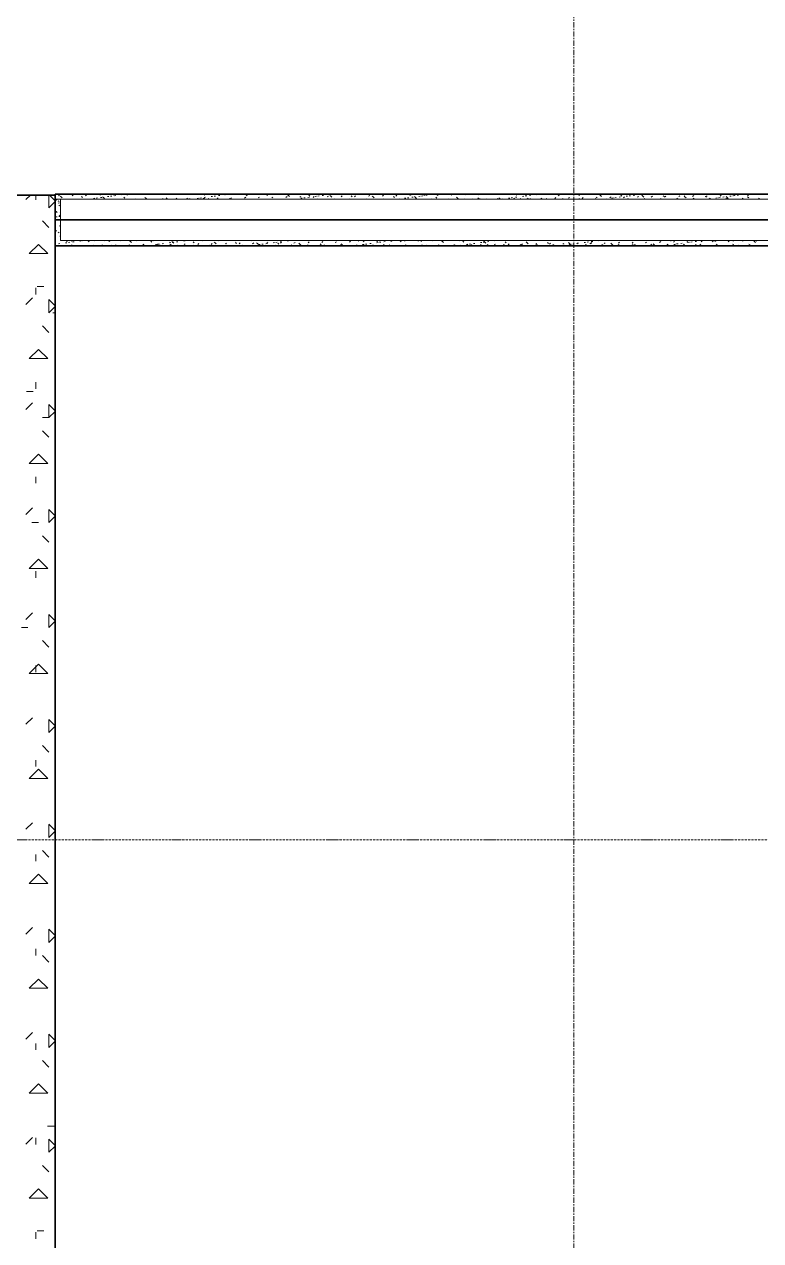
# Model space of a CAD drawing. Header units: millimetres. Extents: x -4948 to 42228, y -4856 to 69378.
# Drawn here: x 4179 to 5961, y 17122 to 20065 of the extents above; entities that cross this region are included whole.
import ezdxf

# ---------------------------------------------------------------- set-up
doc = ezdxf.new("R2010")
doc.units = ezdxf.units.MM
for name, pattern in [('Линия сетки', [22.225, 12.7, -3.175, 3.175, -3.175]), ('Штрих 2 х 1 мм', [3, 2, -1]), ('Штрихпунктир 5 х 1_5 мм', [8, 5, -1.5, 0, -1.5])]:
    doc.linetypes.add(name, pattern=pattern)
for name, color, linetype, lineweight in [('A-DETL', 90, 'Continuous', 9), ('A-WALL', 113, 'Continuous', 13), ('A-WALL-PATT', 111, 'Continuous', 13), ('I-WALL', 2, 'Continuous', 13), ('S-GRID', 1, 'Continuous', 30)]:
    doc.layers.add(name, color=color, linetype=linetype, lineweight=lineweight)

# ---------------------------------------------------------------- blocks, each defined once
blk = doc.blocks.new('27ELB-RD-AR-0000-BIM_rvt-1-1 этаж отм_ _0_000 лотки')
at = {"layer": 'A-DETL', "color": 252, "lineweight": 35}
blk.add_line((4253.9, 19592.1), (10208.9, 19592.1), dxfattribs=at)
at = {"layer": 'A-DETL', "color": 252, "linetype": 'Штрих 2 х 1 мм'}
blk.add_line((27308.9, 19592.1), (4253.9, 19592.1), dxfattribs=at)
at = {"layer": 'A-WALL', "color": 252, "lineweight": 9}
for p, q in [((4253.9, 19642.1), (4266.4, 19642.1)), ((4253.9, 19642.1), (4266.4, 19642.1)), ((4266.4, 19642.1), (7708.9, 19642.1)), ((4266.4, 19642.1), (4266.4, 19542.1)), ((4266.4, 19542.1), (7708.9, 19542.1))]:
    blk.add_line(p, q, dxfattribs=at)
at = {"layer": 'A-WALL-PATT', "color": 252, "linetype": 'Continuous', "lineweight": 9}
for p, q in [((4183.1, 19641.3), (4193.8, 19652.1)), ((4206.9, 19640.5), (4206.9, 19652.1)), ((4238.6, 19621.5), (4238.6, 19652.1)), ((4238.6, 19621.5), (4253.9, 19636.7)), ((4253.9, 19638), (4239.8, 19652.1)), ((4255.2, 19641.5), (4258.1, 19639.7)), ((4260.6, 19638.1), (4263.4, 19636.3)), ((4261.5, 19650.3), (4264.2, 19652.3)), ((4265.6, 19649.7), (4267.9, 19647.6)), ((4267.9, 19647.6), (4267.9, 19647.6)), ((4267.9, 19647.6), (4270.4, 19645.3)), ((4294.8, 19650.7), (4297.4, 19652.7)), ((4317.1, 19648.6), (4319.6, 19646.3)), ((4327.3, 19650.5), (4329.9, 19652.6)), ((4332.3, 19642.1), (4332.6, 19642.1)), ((4346.3, 19643.9), (4349.6, 19644.4)), ((4353.1, 19644.8), (4356.4, 19645.3)), ((4361.6, 19651.8), (4364.2, 19653.8)), ((4363.4, 19646.2), (4366.8, 19646.6)), ((4368, 19648.2), (4370.3, 19646)), ((4370.3, 19646), (4370.3, 19646)), ((4370.3, 19646), (4372.8, 19643.7)), ((4380.4, 19648.4), (4383.8, 19648.9)), ((4387.3, 19649.3), (4390.6, 19649.8)), ((4394.8, 19652.2), (4397.5, 19654.2)), ((4397.6, 19650.7), (4400.9, 19651.1)), ((4414.3, 19642.1), (4414.6, 19642.3)), ((4414.6, 19652.9), (4417.9, 19653.4)), ((4419.5, 19647), (4422, 19644.8)), ((4421.5, 19653.8), (4424.8, 19654.3)), ((4427.3, 19652), (4430, 19654.1)), ((4447, 19642.1), (4447.9, 19642.8)), ((4461.6, 19653.3), (4463.3, 19654.6)), ((4470.3, 19646.6), (4472.7, 19644.4)), ((4472.7, 19644.4), (4472.7, 19644.4)), ((4472.7, 19644.4), (4475.2, 19642.2)), ((4479.7, 19642.1), (4480.4, 19642.6)), ((4494.8, 19653.7), (4496, 19654.6)), ((4512, 19654.6), (4513.3, 19653.3)), ((4512.4, 19642.1), (4514.7, 19643.8)), ((4521.9, 19645.5), (4524.4, 19643.2)), ((4527.3, 19653.5), (4528.7, 19654.6)), ((4545.3, 19642.2), (4547.9, 19644.3)), ((4562.3, 19654.6), (4562.6, 19654.4)), ((4571.6, 19642.1), (4571.7, 19642.1)), ((4572.7, 19645), (4575.1, 19642.9)), ((4575.1, 19642.9), (4575.1, 19642.9)), ((4575.1, 19642.9), (4575.9, 19642.1)), ((4577.8, 19642.1), (4580.4, 19644.1)), ((4582, 19642.1), (4583.6, 19642.3)), ((4597.3, 19644.1), (4600.6, 19644.5)), ((4604.1, 19645), (4607.4, 19645.4)), ((4611.2, 19642.2), (4611.3, 19642.1)), ((4612, 19643.3), (4614.7, 19645.3)), ((4612.6, 19654.6), (4613.3, 19654)), ((4613.3, 19654), (4613.3, 19654)), ((4613.3, 19654), (4615.7, 19651.8)), ((4614.4, 19646.4), (4617.8, 19646.8)), ((4624.3, 19643.9), (4626.3, 19642.1)), ((4631.5, 19648.6), (4634.8, 19649)), ((4638.3, 19649.5), (4641.6, 19649.9)), ((4645.3, 19643.7), (4647.9, 19645.8)), ((4648.6, 19650.9), (4652, 19651.3)), ((4650.7, 19642.3), (4651, 19642.1)), ((4663, 19654.6), (4665, 19652.8)), ((4665.6, 19653.1), (4669, 19653.5)), ((4672.5, 19654), (4675.8, 19654.4)), ((4675.1, 19643.5), (4676.6, 19642.1)), ((4677.8, 19643.6), (4680.4, 19645.6)), ((4690.3, 19642.3), (4690.7, 19642.1)), ((4712.1, 19644.8), (4714.7, 19646.8)), ((4713.3, 19654.6), (4715.6, 19652.5)), ((4715.6, 19652.5), (4715.6, 19652.5)), ((4715.6, 19652.5), (4718.1, 19650.2)), ((4726.7, 19642.4), (4727, 19642.1)), ((4729.8, 19642.4), (4730.3, 19642.1)), ((4745.3, 19645.2), (4748, 19647.3)), ((4764.9, 19653.5), (4767.3, 19651.2)), ((4769.4, 19642.5), (4770, 19642.1)), ((4777.8, 19645.1), (4780.5, 19647.1)), ((4808.9, 19642.6), (4809.6, 19642.1)), ((4812.1, 19646.3), (4814.8, 19648.3)), ((4815.7, 19653.1), (4818, 19650.9)), ((4818, 19650.9), (4818, 19650.9)), ((4818, 19650.9), (4820.5, 19648.7)), ((4831.8, 19642.1), (4834.6, 19642.5)), ((4845.4, 19646.7), (4848, 19648.8)), ((4848.3, 19644.3), (4851.6, 19644.7)), ((4848.5, 19642.6), (4849.3, 19642.1)), ((4855.1, 19645.2), (4858.4, 19645.6)), ((4865.4, 19646.5), (4868.8, 19647)), ((4867.3, 19651.9), (4869.7, 19649.7)), ((4877.8, 19646.6), (4880.5, 19648.6)), ((4882.5, 19648.8), (4885.8, 19649.2)), ((4888, 19642.7), (4889, 19642.1)), ((4889.3, 19649.7), (4892.6, 19650.1)), ((4899.6, 19651), (4903, 19651.5)), ((4912.1, 19647.8), (4914.8, 19649.9)), ((4916.6, 19653.3), (4920, 19653.7)), ((4918.1, 19651.5), (4920.4, 19649.4)), ((4920.4, 19649.4), (4920.4, 19649.4)), ((4920.4, 19649.4), (4922.9, 19647.1)), ((4923.5, 19654.2), (4926.8, 19654.6)), ((4927.6, 19642.8), (4928.6, 19642.1)), ((4945.4, 19648.2), (4948, 19650.3)), ((4967.1, 19642.8), (4968.3, 19642.1)), ((4969.6, 19650.4), (4972.1, 19648.1)), ((4977.9, 19648.1), (4980.5, 19650.1)), ((5006.7, 19642.9), (5008, 19642.1)), ((5012.2, 19649.3), (5014.8, 19651.4)), ((5020.5, 19649.9), (5022.8, 19647.8)), ((5022.8, 19647.8), (5022.8, 19647.8)), ((5022.8, 19647.8), (5025.3, 19645.5)), ((5045.4, 19649.7), (5048.1, 19651.8)), ((5046.2, 19643), (5047.6, 19642.1)), ((5072, 19648.8), (5074.5, 19646.6)), ((5077.9, 19649.6), (5080.6, 19651.6)), ((5082.3, 19642.2), (5085.6, 19642.6)), ((5085.8, 19643.1), (5087.3, 19642.1)), ((5099.3, 19644.4), (5102.6, 19644.9)), ((5106.1, 19645.3), (5109.5, 19645.8)), ((5112.2, 19650.8), (5114.9, 19652.9)), ((5116.5, 19646.7), (5119.8, 19647.1)), ((5122.8, 19648.4), (5125.2, 19646.2)), ((5125.2, 19646.2), (5125.2, 19646.2)), ((5125.2, 19646.2), (5127.7, 19644)), ((5125.3, 19643.1), (5127, 19642.1)), ((5133.5, 19648.9), (5136.8, 19649.4)), ((5140.3, 19649.8), (5143.6, 19650.3)), ((5145.5, 19651.2), (5148.1, 19653.3)), ((5150.6, 19651.2), (5154, 19651.6)), ((5164.9, 19643.2), (5166.6, 19642.1)), ((5167.7, 19653.4), (5171, 19653.9)), ((5174.4, 19647.3), (5176.9, 19645)), ((5174.5, 19654.3), (5176.5, 19654.6)), ((5177.9, 19651.1), (5180.6, 19653.1)), ((5204.4, 19643.3), (5206.3, 19642.1)), ((5212.2, 19652.3), (5214.9, 19654.4)), ((5225.2, 19646.8), (5227.6, 19644.7)), ((5227.6, 19644.7), (5227.6, 19644.7)), ((5227.6, 19644.7), (5230, 19642.4)), ((5244, 19643.3), (5245.9, 19642.1)), ((5245.5, 19652.8), (5247.9, 19654.6)), ((5264.3, 19642.1), (5265.3, 19642.9)), ((5267.1, 19654.6), (5268.2, 19653.6)), ((5276.8, 19645.7), (5279.3, 19643.4)), ((5278, 19652.6), (5280.6, 19654.6)), ((5283.5, 19643.4), (5285.6, 19642.1)), ((5297, 19642.1), (5298.6, 19643.3)), ((5312.3, 19653.8), (5313.3, 19654.6)), ((5317.4, 19654.6), (5317.4, 19654.6)), ((5323.1, 19643.5), (5325.3, 19642.1)), ((5327.6, 19645.3), (5330, 19643.1)), ((5329.7, 19642.1), (5331.1, 19643.2)), ((5330, 19643.1), (5330, 19643.1)), ((5330, 19643.1), (5331.1, 19642.1)), ((5333.3, 19642.4), (5336.6, 19642.8)), ((5345.5, 19654.3), (5346, 19654.6)), ((5350.3, 19644.6), (5353.6, 19645)), ((5357.1, 19645.5), (5360.5, 19645.9)), ((5362.6, 19643.6), (5364.9, 19642.1)), ((5362.7, 19642.3), (5365.4, 19644.4)), ((5367.5, 19646.9), (5370.8, 19647.3)), ((5367.8, 19654.6), (5368.1, 19654.3)), ((5368.1, 19654.3), (5368.1, 19654.3)), ((5368.1, 19654.3), (5370.6, 19652)), ((5378, 19654.1), (5378.7, 19654.6)), ((5379.2, 19644.1), (5381.4, 19642.1)), ((5384.5, 19649.1), (5387.8, 19649.5)), ((5391.3, 19650), (5394.6, 19650.4)), ((5395.9, 19642.8), (5398.6, 19644.8)), ((5401.6, 19651.4), (5405, 19651.8)), ((5402.2, 19643.6), (5404.6, 19642.1)), ((5418.1, 19654.6), (5419.8, 19653)), ((5418.7, 19653.6), (5422, 19654)), ((5425.5, 19654.5), (5426.3, 19654.6)), ((5428.4, 19642.6), (5431.1, 19644.7)), ((5430, 19643.7), (5431.8, 19642.1)), ((5441.7, 19643.7), (5444.3, 19642.1)), ((5462.7, 19643.9), (5465.4, 19645.9)), ((5468.5, 19654.6), (5470.5, 19652.7)), ((5470.5, 19652.7), (5470.5, 19652.7)), ((5470.5, 19652.7), (5473, 19650.4)), ((5481.3, 19643.8), (5483.9, 19642.1)), ((5481.6, 19642.6), (5482.1, 19642.1)), ((5496, 19644.3), (5498.6, 19646.3)), ((5519.7, 19653.7), (5522.2, 19651.5)), ((5520.8, 19643.9), (5523.6, 19642.1)), ((5528.5, 19644.1), (5531.1, 19646.2)), ((5532.4, 19642.2), (5532.5, 19642.1)), ((5560.4, 19643.9), (5563.2, 19642.1)), ((5562.8, 19645.4), (5565.4, 19647.4)), ((5570.6, 19653.3), (5572.9, 19651.2)), ((5572.9, 19651.2), (5572.9, 19651.2)), ((5572.9, 19651.2), (5575.4, 19648.9)), ((5584.3, 19642.5), (5587.6, 19643)), ((5596, 19645.8), (5598.7, 19647.8)), ((5599.9, 19644), (5602.7, 19642.2)), ((5601.3, 19644.8), (5604.6, 19645.2)), ((5608.1, 19645.7), (5611.5, 19646.1)), ((5618.5, 19647), (5621.8, 19647.5)), ((5622.1, 19652.2), (5624.6, 19649.9)), ((5628.5, 19645.6), (5631.2, 19647.7)), ((5635.5, 19649.3), (5638.8, 19649.7)), ((5639.5, 19644.1), (5642.3, 19642.3)), ((5642.3, 19650.2), (5645.6, 19650.6)), ((5652.6, 19651.5), (5656, 19652)), ((5662.8, 19646.9), (5665.5, 19648.9)), ((5669.7, 19653.8), (5673, 19654.2)), ((5673, 19651.7), (5675.3, 19649.6)), ((5675.3, 19649.6), (5675.3, 19649.6)), ((5675.3, 19649.6), (5677.8, 19647.3)), ((5679, 19644.1), (5681.8, 19642.3)), ((5696, 19647.3), (5698.7, 19649.3)), ((5718.6, 19644.2), (5721.4, 19642.4)), ((5724.5, 19650.6), (5727, 19648.4)), ((5728.5, 19647.1), (5731.2, 19649.2)), ((5758.1, 19644.3), (5760.9, 19642.5)), ((5762.8, 19648.4), (5765.5, 19650.4)), ((5775.3, 19650.2), (5777.7, 19648)), ((5777.7, 19648), (5777.7, 19648)), ((5777.7, 19648), (5780.2, 19645.8)), ((5796.1, 19648.8), (5798.7, 19650.8)), ((5797.7, 19644.4), (5800.5, 19642.6)), ((5826.9, 19649.1), (5829.4, 19646.8)), ((5828.6, 19648.6), (5831.2, 19650.7)), ((5835.3, 19642.7), (5838.6, 19643.1)), ((5837.2, 19644.4), (5840, 19642.6)), ((5852.3, 19644.9), (5855.6, 19645.4)), ((5859.1, 19645.8), (5862.5, 19646.3)), ((5862.9, 19649.9), (5865.5, 19651.9)), ((5869.5, 19647.2), (5872.8, 19647.6)), ((5876.8, 19644.5), (5879.6, 19642.7)), ((5877.7, 19648.6), (5880.1, 19646.5)), ((5880.1, 19646.5), (5880.1, 19646.5)), ((5880.1, 19646.5), (5882.5, 19644.2)), ((5886.5, 19649.4), (5889.8, 19649.9)), ((5893.3, 19650.3), (5896.6, 19650.8)), ((5896.1, 19650.3), (5898.8, 19652.3)), ((5903.6, 19651.7), (5907, 19652.1)), ((5916.3, 19644.6), (5919.1, 19642.8)), ((5920.7, 19653.9), (5924, 19654.4)), ((5928.6, 19650.1), (5931.3, 19652.2)), ((5929.3, 19647.5), (5931.8, 19645.2)), ((5955.9, 19644.6), (5958.7, 19642.8)), ((4253.9, 19631.8), (4253.9, 19631.8)), ((4253.9, 19614.3), (4255.8, 19612.6)), ((4255.8, 19612.6), (4255.8, 19612.6)), ((4255.8, 19612.6), (4258.2, 19610.3)), ((4260.9, 19632.7), (4264.2, 19633.1)), ((4262.3, 19625.8), (4265, 19627.8)), ((4265.5, 19609.7), (4266.4, 19609.2)), ((4238.6, 19573.9), (4222.7, 19589.8)), ((4255.4, 19599.1), (4258.7, 19599.5)), ((4262.3, 19600), (4265.6, 19600.4)), ((4263.1, 19601.3), (4265.8, 19603.4)), ((4263.9, 19576.9), (4266.4, 19578.7)), ((4254.7, 19567.4), (4257.1, 19565.2)), ((4260.8, 19562.2), (4263.7, 19560.4)), ((4264.7, 19552.4), (4266.4, 19553.6)), ((4191, 19510.4), (4213.4, 19532.8)), ((4235.9, 19510.4), (4213.4, 19532.8)), ((4253.9, 19541.3), (4254.6, 19540.8)), ((4253.9, 19533.1), (4254.8, 19533.3)), ((4261.8, 19534.2), (4265.2, 19534.6)), ((4267.7, 19529.6), (4268.2, 19530)), ((4271.1, 19530.4), (4272.3, 19529.6)), ((4278.8, 19536.4), (4282.1, 19536.9)), ((4280.8, 19539.7), (4283.5, 19541.7)), ((4282.3, 19542.1), (4283.2, 19541.3)), ((4285.7, 19537.3), (4289, 19537.8)), ((4292.3, 19542.1), (4294.2, 19540.9)), ((4293.3, 19532), (4295.7, 19529.9)), ((4295.7, 19529.9), (4295.7, 19529.9)), ((4295.7, 19529.9), (4296, 19529.6)), ((4296, 19538.7), (4299.3, 19539.1)), ((4300.4, 19529.6), (4301.4, 19530.4)), ((4310.6, 19530.4), (4312, 19529.6)), ((4313, 19540.9), (4316.3, 19541.4)), ((4315.1, 19540.9), (4316.7, 19542.1)), ((4319.9, 19541.8), (4322, 19542.1)), ((4332, 19542.1), (4333.7, 19541)), ((4332.7, 19542.1), (4333.9, 19541)), ((4333.1, 19529.6), (4333.9, 19530.2)), ((4333.9, 19541), (4333.9, 19541)), ((4333.9, 19541), (4336.3, 19538.7)), ((4344.9, 19530.9), (4346.3, 19529.6)), ((4348.4, 19541.3), (4349.4, 19542.1)), ((4350.2, 19530.5), (4351.6, 19529.6)), ((4365.8, 19529.6), (4368.2, 19531.5)), ((4371.7, 19542.1), (4373.3, 19541.1)), ((4380.9, 19541.2), (4382.1, 19542.1)), ((4383.1, 19542), (4385.6, 19539.8)), ((4389.7, 19530.6), (4391.3, 19529.6)), ((4395.7, 19530.4), (4396.7, 19529.6)), ((4398.8, 19529.8), (4401.5, 19531.9)), ((4411.3, 19542.1), (4412.8, 19541.1)), ((4429.3, 19530.7), (4431, 19529.6)), ((4431.3, 19529.7), (4434, 19531.7)), ((4433.9, 19541.6), (4436.2, 19539.5)), ((4436.2, 19539.5), (4436.2, 19539.5)), ((4436.2, 19539.5), (4438.7, 19537.2)), ((4451, 19542.1), (4452.4, 19541.2)), ((4465.6, 19530.9), (4468.3, 19533)), ((4468.8, 19530.7), (4470.6, 19529.6)), ((4478.6, 19529.8), (4482, 19530.3)), ((4485.5, 19540.5), (4487.9, 19538.2)), ((4490.7, 19542.1), (4491.9, 19541.3)), ((4495.7, 19532.1), (4499, 19532.5)), ((4498.8, 19531.3), (4501.5, 19533.4)), ((4502.5, 19533), (4505.8, 19533.4)), ((4508.4, 19530.8), (4510.3, 19529.6)), ((4512.8, 19534.3), (4516.2, 19534.8)), ((4529.8, 19536.6), (4533.2, 19537)), ((4530.3, 19542.1), (4531.5, 19541.4)), ((4531.3, 19531.2), (4534, 19533.2)), ((4536.3, 19540), (4538.6, 19537.9)), ((4536.7, 19537.5), (4540, 19537.9)), ((4538.6, 19537.9), (4538.6, 19537.9)), ((4538.6, 19537.9), (4541.1, 19535.6)), ((4547, 19538.8), (4550.3, 19539.3)), ((4547.9, 19530.9), (4549.9, 19529.6)), ((4564, 19541.1), (4567.3, 19541.5)), ((4565.6, 19532.4), (4568.3, 19534.5)), ((4570, 19542.1), (4571, 19541.4)), ((4570.9, 19542), (4571.8, 19542.1)), ((4587.5, 19530.9), (4589.6, 19529.6)), ((4587.9, 19538.9), (4590.3, 19536.6)), ((4598.9, 19532.9), (4601.5, 19534.9)), ((4609.6, 19542.1), (4610.6, 19541.5)), ((4627, 19531), (4629.3, 19529.6)), ((4631.4, 19532.7), (4634, 19534.7)), ((4638.7, 19538.5), (4641, 19536.3)), ((4641, 19536.3), (4641, 19536.3)), ((4641, 19536.3), (4643.5, 19534.1)), ((4649.3, 19542.1), (4650.1, 19541.6)), ((4665.7, 19533.9), (4668.3, 19536)), ((4666.6, 19531.1), (4668.9, 19529.6)), ((4689, 19542.1), (4689.7, 19541.6)), ((4690.2, 19537.4), (4692.7, 19535.1)), ((4698.9, 19534.4), (4701.6, 19536.4)), ((4706.1, 19531.2), (4708.6, 19529.6)), ((4728.6, 19542.1), (4729.2, 19541.7)), ((4729.7, 19530), (4733, 19530.4)), ((4731.4, 19534.2), (4734.1, 19536.2)), ((4741.1, 19536.9), (4743.4, 19534.8)), ((4743.4, 19534.8), (4743.4, 19534.8)), ((4743.4, 19534.8), (4745.9, 19532.5)), ((4745.7, 19531.2), (4748.3, 19529.6)), ((4746.7, 19532.2), (4750, 19532.7)), ((4753.5, 19533.1), (4756.8, 19533.6)), ((4763.8, 19534.5), (4767.2, 19534.9)), ((4765.7, 19535.4), (4768.4, 19537.5)), ((4768.3, 19542.1), (4768.8, 19541.8)), ((4780.8, 19536.7), (4784.2, 19537.2)), ((4785.2, 19531.3), (4787.9, 19529.6)), ((4787.7, 19537.6), (4791, 19538.1)), ((4792.6, 19535.8), (4795.1, 19533.5)), ((4798, 19539), (4801.3, 19539.4)), ((4798.9, 19535.9), (4801.6, 19537.9)), ((4808, 19542.1), (4808.3, 19541.9)), ((4815, 19541.2), (4818.4, 19541.7)), ((4824.8, 19531.4), (4827.6, 19529.6)), ((4831.4, 19535.7), (4834.1, 19537.7)), ((4843.4, 19535.4), (4845.8, 19533.2)), ((4845.8, 19533.2), (4845.8, 19533.2)), ((4845.8, 19533.2), (4848.3, 19531)), ((4847.6, 19542.1), (4847.9, 19541.9)), ((4864.3, 19531.5), (4867.2, 19529.6)), ((4865.7, 19536.9), (4868.4, 19539)), ((4887.3, 19542.1), (4887.4, 19542)), ((4895, 19534.2), (4897.5, 19532)), ((4899, 19537.4), (4901.6, 19539.4)), ((4903.9, 19531.5), (4906.7, 19529.7)), ((4927, 19542.1), (4927, 19542.1)), ((4931.5, 19537.2), (4934.1, 19539.3)), ((4943.4, 19531.6), (4946.3, 19529.8)), ((4945.8, 19533.8), (4948.2, 19531.7)), ((4948.2, 19531.7), (4948.2, 19531.7)), ((4948.2, 19531.7), (4950.4, 19529.6)), ((4965.8, 19538.4), (4968.4, 19540.5)), ((4980.7, 19530.2), (4984, 19530.6)), ((4983, 19531.7), (4985.8, 19529.9)), ((4987.1, 19542.1), (4988.8, 19540.5)), ((4997.4, 19532.7), (4999.9, 19530.4)), ((4997.7, 19532.4), (5001, 19532.8)), ((4999, 19538.9), (5001.7, 19540.9)), ((5004.5, 19533.3), (5007.8, 19533.7)), ((5014.8, 19534.7), (5018.2, 19535.1)), ((5022.5, 19531.7), (5025.4, 19529.9)), ((5031.5, 19538.7), (5034.2, 19540.8)), ((5031.9, 19536.9), (5035.2, 19537.3)), ((5037.5, 19542.1), (5038.1, 19541.6)), ((5038.7, 19537.8), (5042, 19538.2)), ((5048.2, 19532.2), (5050.6, 19530.1)), ((5049, 19539.2), (5052.3, 19539.6)), ((5050.6, 19530.1), (5050.6, 19530.1)), ((5050.6, 19530.1), (5051.1, 19529.6)), ((5062.1, 19531.8), (5064.9, 19530)), ((5065.8, 19540), (5068.5, 19542)), ((5066, 19541.4), (5069.4, 19541.8)), ((5087.8, 19542.1), (5088.7, 19541.2)), ((5088.7, 19541.2), (5088.7, 19541.2)), ((5088.7, 19541.2), (5091.2, 19539)), ((5099, 19540.4), (5101.3, 19542.1)), ((5099.8, 19531.1), (5101.5, 19529.6)), ((5101.6, 19531.9), (5104.5, 19530.1)), ((5117.7, 19529.6), (5118.9, 19530.5)), ((5131.5, 19540.2), (5134, 19542.1)), ((5138.2, 19542.1), (5140.4, 19540)), ((5141.2, 19532), (5144, 19530.2)), ((5150.4, 19529.6), (5152.1, 19530.9)), ((5150.6, 19530.7), (5151.8, 19529.6)), ((5165.8, 19541.5), (5166.7, 19542.1)), ((5180.7, 19532), (5183.6, 19530.2)), ((5183.1, 19529.6), (5184.6, 19530.8)), ((5188.8, 19541.8), (5191.1, 19539.7)), ((5191.1, 19539.7), (5191.1, 19539.7)), ((5191.1, 19539.7), (5193.6, 19537.4)), ((5199.1, 19541.9), (5199.4, 19542.1)), ((5216.2, 19530), (5218.9, 19532)), ((5220.3, 19532.1), (5223.1, 19530.3)), ((5231.6, 19541.7), (5232, 19542.1)), ((5231.7, 19530.3), (5235, 19530.8)), ((5240.4, 19540.7), (5242.8, 19538.4)), ((5248.7, 19532.6), (5252, 19533)), ((5249.5, 19530.4), (5252.2, 19532.4)), ((5255.5, 19533.5), (5258.8, 19533.9)), ((5259.8, 19532.2), (5262.7, 19530.4)), ((5265.8, 19534.8), (5269.2, 19535.3)), ((5282, 19530.2), (5284.6, 19532.3)), ((5282.9, 19537.1), (5286.2, 19537.5)), ((5289.7, 19538), (5293, 19538.4)), ((5291.2, 19540.3), (5293.5, 19538.1)), ((5293.5, 19538.1), (5293.5, 19538.1)), ((5293.5, 19538.1), (5296, 19535.9)), ((5299.4, 19532.2), (5302.2, 19530.4)), ((5300, 19539.3), (5303.4, 19539.8)), ((5316.3, 19531.5), (5318.9, 19533.5)), ((5317.1, 19541.6), (5320.4, 19542)), ((5338.9, 19532.3), (5341.8, 19530.5)), ((5342.7, 19539.2), (5345.2, 19536.9)), ((5349.5, 19531.9), (5352.2, 19533.9)), ((5378.5, 19532.4), (5381.3, 19530.6)), ((5382, 19531.7), (5384.7, 19533.8)), ((5393.6, 19538.7), (5395.9, 19536.6)), ((5395.9, 19536.6), (5395.9, 19536.6)), ((5395.9, 19536.6), (5398.4, 19534.3)), ((5416.3, 19533), (5419, 19535)), ((5418, 19532.5), (5420.9, 19530.7)), ((5445.1, 19537.6), (5447.6, 19535.3)), ((5449.6, 19533.4), (5452.2, 19535.4)), ((5457.6, 19532.5), (5460.4, 19530.7)), ((5482, 19533.3), (5484.7, 19535.3)), ((5482.7, 19530.5), (5486, 19530.9)), ((5495.9, 19537.2), (5498.3, 19535)), ((5497.1, 19532.6), (5500, 19530.8)), ((5498.3, 19535), (5498.3, 19535)), ((5498.3, 19535), (5500.8, 19532.7)), ((5499.7, 19532.7), (5503, 19533.2)), ((5506.5, 19533.6), (5509.8, 19534.1)), ((5516.3, 19534.5), (5519, 19536.5)), ((5516.8, 19535), (5520.2, 19535.4)), ((5533.9, 19537.2), (5537.2, 19537.7)), ((5536.7, 19532.7), (5539.5, 19530.9)), ((5540.7, 19538.1), (5544, 19538.6)), ((5547.5, 19536), (5550, 19533.8)), ((5549.6, 19534.9), (5552.3, 19537)), ((5551, 19539.5), (5554.4, 19539.9)), ((5568.1, 19541.7), (5570.8, 19542.1)), ((5576.2, 19532.8), (5579.1, 19531)), ((5582.1, 19534.8), (5584.7, 19536.8)), ((5598.3, 19535.6), (5600.7, 19533.5)), ((5600.7, 19533.5), (5600.7, 19533.5)), ((5600.7, 19533.5), (5603.1, 19531.2)), ((5615.8, 19532.8), (5618.6, 19531)), ((5616.4, 19536), (5619, 19538)), ((5649.6, 19536.4), (5652.3, 19538.5)), ((5649.9, 19534.5), (5652.4, 19532.2)), ((5655.3, 19532.9), (5658.2, 19531.1)), ((5682.1, 19536.3), (5684.8, 19538.3)), ((5694.9, 19533), (5697.7, 19531.2)), ((5700.7, 19534), (5703.1, 19531.9)), ((5703.1, 19531.9), (5703.1, 19531.9)), ((5703.1, 19531.9), (5705.5, 19529.6)), ((5716.4, 19537.5), (5719.1, 19539.5)), ((5725.6, 19529.6), (5726.7, 19529.7)), ((5733.7, 19530.7), (5737, 19531.1)), ((5734.4, 19533), (5737.3, 19531.2)), ((5742.3, 19542.1), (5743.7, 19540.8)), ((5749.7, 19537.9), (5752.3, 19540)), ((5750.7, 19532.9), (5754, 19533.3)), ((5752.3, 19532.9), (5754.8, 19530.7)), ((5757.5, 19533.8), (5760.9, 19534.2)), ((5767.9, 19535.2), (5771.2, 19535.6)), ((5774, 19533.1), (5776.8, 19531.3)), ((5782.1, 19537.8), (5784.8, 19539.8)), ((5784.9, 19537.4), (5788.2, 19537.8)), ((5791.7, 19538.3), (5795, 19538.7)), ((5792.6, 19542.1), (5792.9, 19541.8)), ((5802, 19539.7), (5805.4, 19540.1)), ((5803.1, 19532.5), (5805.4, 19530.3)), ((5805.4, 19530.3), (5805.4, 19530.3)), ((5805.4, 19530.3), (5806.3, 19529.6)), ((5813.5, 19533.2), (5816.4, 19531.4)), ((5816.5, 19539), (5819.1, 19541)), ((5819.1, 19541.9), (5820.6, 19542.1)), ((5843, 19542.1), (5843.6, 19541.5)), ((5843.6, 19541.5), (5843.6, 19541.5)), ((5843.6, 19541.5), (5846.1, 19539.2)), ((5849.7, 19539.4), (5852.4, 19541.5)), ((5853.1, 19533.3), (5855.9, 19531.5)), ((5854.7, 19531.4), (5856.6, 19529.6)), ((5882.2, 19539.3), (5884.8, 19541.3)), ((5892.6, 19533.3), (5895.5, 19531.5)), ((5893.3, 19542.1), (5895.3, 19540.2)), ((5902.3, 19529.6), (5902.8, 19530)), ((5905.5, 19530.9), (5906.9, 19529.6)), ((5916.5, 19540.5), (5918.6, 19542.1)), ((5932.2, 19533.4), (5935, 19531.6)), ((5935, 19529.6), (5935.3, 19529.8)), ((5943.7, 19542.1), (5946, 19539.9)), ((5946, 19539.9), (5946, 19539.9)), ((5946, 19539.9), (5948.5, 19537.7)), ((5949.7, 19540.9), (5951.2, 19542.1)), ((5957.1, 19529.8), (5957.3, 19529.6)), ((4191, 19510.4), (4235.9, 19510.4)), ((4210.1, 19431), (4225.9, 19431)), ((4183.1, 19387.3), (4198.9, 19403.2)), ((4206.9, 19411.9), (4206.9, 19427.8)), ((4253.9, 19384), (4238.6, 19399.3)), ((4238.6, 19367.5), (4238.6, 19399.2)), ((4238.6, 19367.5), (4253.9, 19382.7)), ((4248.2, 19367.5), (4253.9, 19367.5)), ((4238.6, 19319.9), (4222.7, 19335.8)), ((4191, 19256.4), (4213.4, 19278.8)), ((4191, 19256.4), (4235.9, 19256.4)), ((4235.9, 19256.4), (4213.4, 19278.8)), ((4206.9, 19183.3), (4206.9, 19199.2)), ((4184.7, 19177), (4200.5, 19177)), ((4183.1, 19133.3), (4198.9, 19149.2)), ((4253.9, 19130), (4238.6, 19145.3)), ((4238.6, 19113.5), (4238.6, 19145.2)), ((4222.8, 19113.5), (4238.6, 19113.5)), ((4238.6, 19113.5), (4253.9, 19128.7)), ((4238.6, 19065.9), (4222.7, 19081.8)), ((4191, 19002.4), (4213.4, 19024.8)), ((4235.9, 19002.4), (4213.4, 19024.8)), ((4191, 19002.4), (4235.9, 19002.4)), ((4206.9, 18954.7), (4206.9, 18970.6)), ((4183.1, 18879.3), (4198.9, 18895.2)), ((4253.9, 18876), (4238.6, 18891.3)), ((4238.6, 18859.5), (4238.6, 18891.2)), ((4238.6, 18859.5), (4253.9, 18874.7)), ((4197.4, 18859.5), (4213.2, 18859.5)), ((4238.6, 18811.9), (4222.7, 18827.8)), ((4191, 18748.4), (4213.4, 18770.8)), ((4235.9, 18748.4), (4213.4, 18770.8)), ((4191, 18748.4), (4235.9, 18748.4)), ((4206.9, 18726.1), (4206.9, 18742)), ((4183.1, 18625.3), (4198.9, 18641.2)), ((4253.9, 18622), (4238.6, 18637.3)), ((4238.6, 18605.5), (4238.6, 18637.2)), ((4172, 18605.5), (4187.8, 18605.5)), ((4238.6, 18605.5), (4253.9, 18620.7)), ((4238.6, 18557.9), (4222.7, 18573.8)), ((4191, 18494.4), (4213.4, 18516.8)), ((4235.9, 18494.4), (4213.4, 18516.8)), ((4191, 18494.4), (4235.9, 18494.4)), ((4206.9, 18497.5), (4206.9, 18513.4)), ((4183.1, 18371.3), (4198.9, 18387.2)), ((4253.9, 18368), (4238.6, 18383.3)), ((4238.6, 18351.5), (4238.6, 18383.2)), ((4238.6, 18351.5), (4253.9, 18366.7)), ((4238.6, 18303.9), (4222.7, 18319.8)), ((4206.9, 18268.9), (4206.9, 18284.8)), ((4191, 18240.4), (4213.4, 18262.8)), ((4235.9, 18240.4), (4213.4, 18262.8)), ((4191, 18240.4), (4235.9, 18240.4)), ((4183.1, 18117.3), (4198.9, 18133.2)), ((4253.9, 18114), (4238.6, 18129.3)), ((4238.6, 18097.5), (4238.6, 18129.2)), ((4238.6, 18097.5), (4253.9, 18112.7)), ((4206.9, 18040.3), (4206.9, 18056.2)), ((4238.6, 18049.9), (4222.7, 18065.8)), ((4191, 17986.4), (4213.4, 18008.8)), ((4235.9, 17986.4), (4213.4, 18008.8)), ((4191, 17986.4), (4235.9, 17986.4)), ((4183.1, 17863.3), (4198.9, 17879.2)), ((4253.9, 17860), (4238.6, 17875.3)), ((4238.6, 17843.5), (4238.6, 17875.2)), ((4238.6, 17843.5), (4253.9, 17858.7)), ((4206.9, 17811.8), (4206.9, 17827.6)), ((4238.6, 17795.9), (4222.7, 17811.8)), ((4191, 17732.4), (4213.4, 17754.8)), ((4235.9, 17732.4), (4213.4, 17754.8)), ((4191, 17732.4), (4235.9, 17732.4)), ((4183.1, 17609.3), (4198.9, 17625.2)), ((4253.9, 17606), (4238.6, 17621.3)), ((4238.6, 17589.5), (4238.6, 17621.2)), ((4238.6, 17589.5), (4253.9, 17604.7)), ((4206.9, 17583.2), (4206.9, 17599)), ((4238.6, 17541.9), (4222.7, 17557.8)), ((4191, 17478.4), (4213.4, 17500.8)), ((4235.9, 17478.4), (4213.4, 17500.8)), ((4191, 17478.4), (4235.9, 17478.4)), ((4235.5, 17399), (4251.3, 17399)), ((4183.1, 17355.3), (4198.9, 17371.2)), ((4206.9, 17354.5), (4206.9, 17370.4)), ((4253.9, 17352), (4238.6, 17367.3)), ((4238.6, 17335.5), (4238.6, 17367.2)), ((4238.6, 17335.5), (4253.9, 17350.7)), ((4238.6, 17287.9), (4222.7, 17303.8)), ((4191, 17224.4), (4213.4, 17246.8)), ((4191, 17224.4), (4235.9, 17224.4)), ((4235.9, 17224.4), (4213.4, 17246.8)), ((4206.9, 17126), (4206.9, 17141.8)), ((4210.1, 17145), (4225.9, 17145))]:
    blk.add_line(p, q, dxfattribs=at)
at = {"layer": 'I-WALL', "color": 252, "lineweight": 35}
for p, q in [((4253.9, 19652.1), (2233.9, 19652.1)), ((7708.9, 19654.6), (4253.9, 19654.6)), ((4253.9, 19654.6), (4253.9, 19642.1)), ((4253.9, 19452.1), (4253.9, 19652.1)), ((4253.9, 19642.1), (4253.9, 19542.1)), ((4253.9, 19542.1), (4253.9, 19529.6)), ((4253.9, 19529.6), (7708.9, 19529.6)), ((4253.9, 12912.1), (4253.9, 19452.1))]:
    blk.add_line(p, q, dxfattribs=at)
blk = doc.blocks.new('27ELB-RD-KR2-0000-BIM_rvt-1-1 этаж отм_ _0_000 лотки')
at = {"layer": 'S-GRID', "color": 252, "linetype": 'Линия сетки', "lineweight": 9}
blk.add_line((5508.9, -4856.4), (5508.9, 68377.9), dxfattribs=at)
at = {"layer": 'S-GRID', "color": 252, "linetype": 'Штрихпунктир 5 х 1_5 мм', "lineweight": 9}
blk.add_line((-4948, 18092.1), (41228.1, 18092.1), dxfattribs=at)

msp = doc.modelspace()

# ---------------------------------------------------------------- block references
at = {"lineweight": 5}
for name in ['27ELB-RD-KR2-0000-BIM_rvt-1-1 этаж отм_ _0_000 лотки', '27ELB-RD-AR-0000-BIM_rvt-1-1 этаж отм_ _0_000 лотки']:
    msp.add_blockref(name, (0, 0), dxfattribs=at)

doc.saveas('drawing.dxf')
